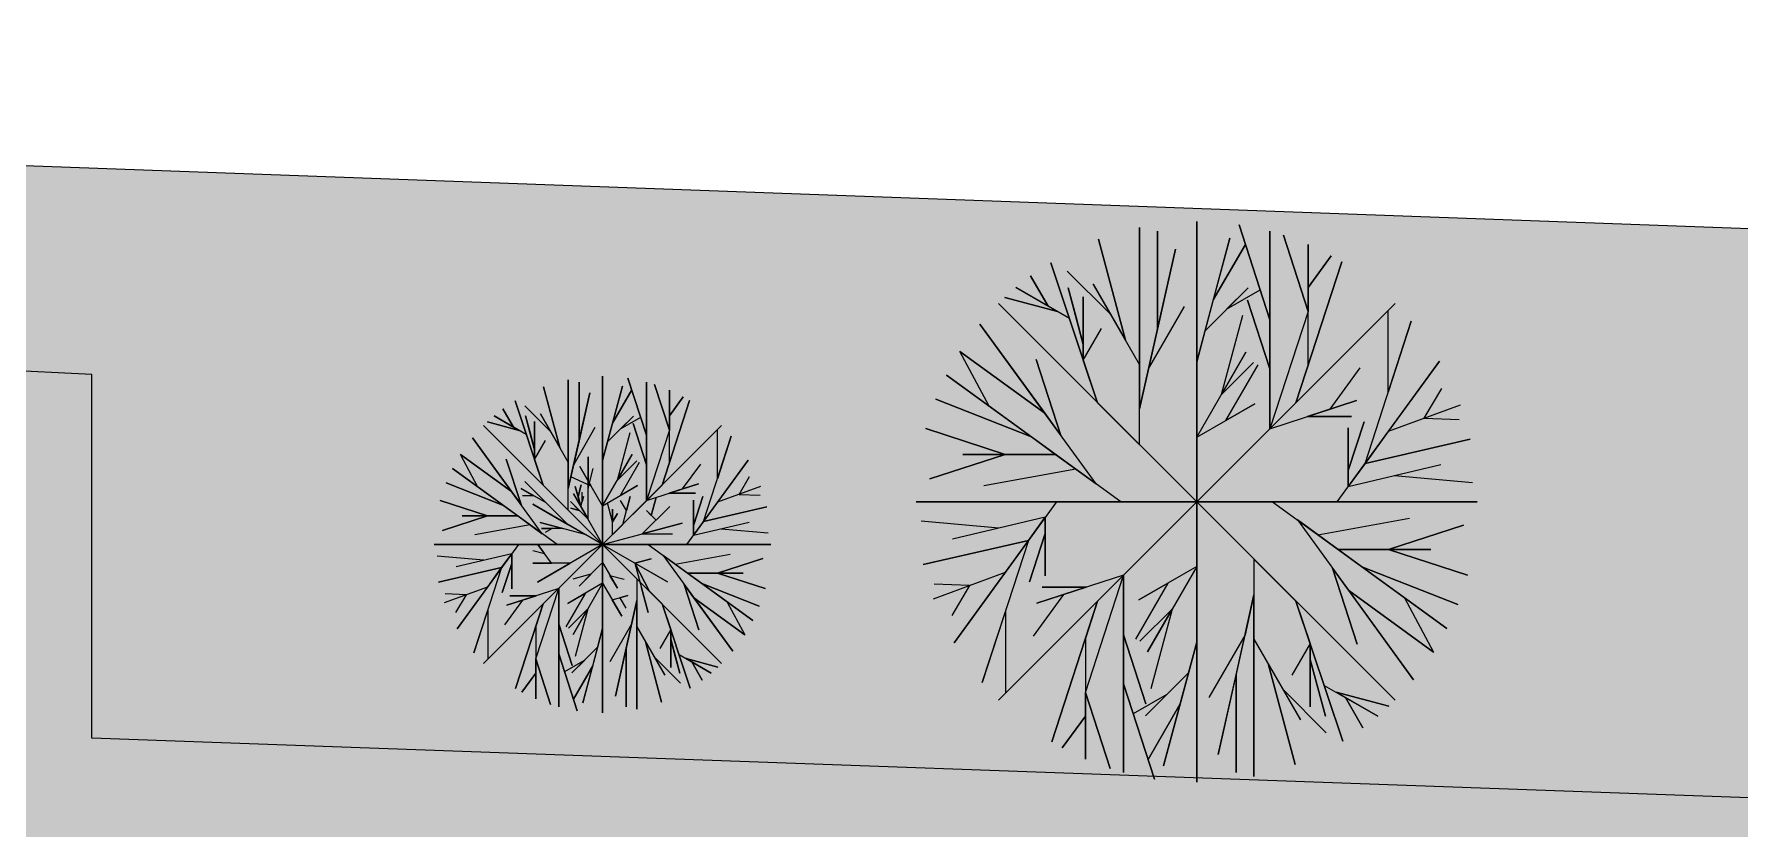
# Model space of a CAD drawing. Header units: millimetres. Extents: x 0 to 241, y -16 to 86.
# Drawn here: x 206.49 to 213.6, y 23.87 to 27.18 of the extents above; entities that cross this region are included whole.
import ezdxf

# ---------------------------------------------------------------- set-up
doc = ezdxf.new("R2010")
doc.units = ezdxf.units.MM
for name, color, linetype, lineweight in [('Warstwa1', 92, 'Continuous', 15), ('Warstwa2', 30, 'Continuous', 15), ('Warstwa3', 7, 'Continuous', 15), ('Warstwa4', 91, 'Continuous', 20)]:
    doc.layers.add(name, color=color, linetype=linetype, lineweight=lineweight)
doc.layers.add('Warstwa8', color=7, linetype='Continuous', lineweight=18, true_color=0xededed)
pattern_1 = [(135, (218.5, -14.2), (-0.00224506403, -0.00224506403), []), (225, (218.5, -14.2), (0.00224506403, -0.00224506403), [])]

msp = doc.modelspace()

# ---------------------------------------------------------------- hatches: boundary and pattern name
at = {"layer": 'Warstwa4'}
h = msp.add_hatch(color=256, dxfattribs=at)
h.set_gradient(color1=(127, 255, 127), color2=(127, 255, 127), tint=1)
h.paths.add_polyline_path([(191.5, -14.2), (218.35, -14.2), (218.35, 26.2), (199.596, 26.887), (199.596, 26.817), (199.596, 26.1232), (206.7291, 25.763), (206.7291, 24.2463), (216.65, 23.8873), (216.65, -12.4), (214.3, -12.4), (193.6, -12.4), (193.5, -12.4), (193.5, 27.1103), (191.5, 27.1835)])
at = {"layer": 'Warstwa8'}
h = msp.add_hatch(dxfattribs=at)
h.set_pattern_fill('ANSI37', color=256, scale=0.001, angle=90, style=0)
h.set_pattern_definition(pattern_1)
h.paths.add_polyline_path([(201.0413, 16.5178), (199.3264, 16.5801, -0.399874), (196.4357, 19.5396), (196.4357, 11.7, 0.414214), (197.1357, 11), (199.8, 11), (205.6797, 11, 0.414214), (206.3797, 11.7), (206.3797, 14.395, 0.403607), (204.4524, 16.3937)])
h.paths.add_polyline_path([(201.5757, 11.8102), (201.4757, 11.8102), (201.4757, 13.1102), (201.5757, 13.1102)], flags=16)
h.paths.add_polyline_path([(201.5757, 13.2902), (201.4757, 13.2902), (201.4757, 14.5902), (201.5757, 14.5902)], flags=16)
h.paths.add_polyline_path([(204.682, 13.1879), (205.282, 13.1879), (205.282, 12.4879), (204.682, 12.4879)], flags=16)
h.paths.add_polyline_path([(204.682, 13.3379), (204.682, 14.0379), (205.282, 14.0379), (205.282, 13.3379)], flags=16)
h.paths.add_polyline_path([(204.682, 12.3379), (205.282, 12.3379), (205.282, 11.6379), (204.682, 11.6379)], flags=16)
h.paths.add_polyline_path([(204.682, 14.1879), (204.682, 14.8879), (205.282, 14.8879), (205.282, 14.1879)], flags=16)
h.paths.add_polyline_path([(198.7884, 12.9219), (197.1884, 12.9219), (197.1884, 13.9219), (198.7884, 13.9219)], flags=16)
h.paths.add_polyline_path([(198.7884, 12.6219), (198.7884, 11.6219), (197.1884, 11.6219), (197.1884, 12.6219)], flags=16)
h.paths.add_polyline_path([(198.7884, 14.2219), (197.1884, 14.2219), (197.1884, 15.2219), (198.7884, 15.2219)], flags=16)
h.paths.add_polyline_path([(196.4357, 26.4096), (196.4357, 20.4096), (199.596, 20.4096), (199.596, 21.0168), (199.596, 26.1232), (199.596, 26.4096)])
h.paths.add_polyline_path([(193.5, 26.4096), (193.5, 20.4096), (196.4357, 20.4096), (196.4357, 26.4096)])
h.paths.add_polyline_path([(206.7291, 24.2463), (206.7291, 25.763), (199.596, 26.1232), (199.596, 21.0168, 0.403607), (201.0415, 19.5178), (206.4888, 19.3197, -0.403607), (209.3797, 16.3217), (209.3797, 16.0524), (209.3797, -0.3723, 0.414214), (210.8797, -1.8723), (216.65, -1.8723), (216.65, 0.1177), (216.5286, 0.345), (216.65, 0.2569), (216.65, 3.4817), (216.5549, 3.6599), (216.65, 3.5908), (216.65, 7.8411), (216.6205, 7.8626), (216.4991, 8.0898), (216.65, 7.9802), (216.65, 12.7914), (216.3609, 12.6851), (216.3609, 12.5923), (213.9609, 12.5923), (213.9609, 14.4423), (212.8109, 14.4423, -0.414214), (213.9609, 15.5923, -0.414214), (212.8109, 16.7423), (213.9609, 16.7423), (213.9609, 18.5923), (216.3609, 18.5923), (216.3609, 17.3212), (216.65, 17.3212), (216.65, 17.7834), (216.562, 17.9482), (216.65, 17.8843), (216.65, 22.4908), (216.6215, 22.5115), (216.5002, 22.7387), (216.65, 22.6299), (216.65, 23.8873)])
h.paths.add_polyline_path([(209.8433, 9.597), (209.7433, 9.597), (209.7433, 10.897), (209.8433, 10.897)], flags=16)
h.paths.add_polyline_path([(209.8433, 11.077), (209.7433, 11.077), (209.7433, 12.377), (209.8433, 12.377)], flags=16)
h.paths.add_polyline_path([(209.8433, 12.577), (209.7433, 12.577), (209.7433, 13.877), (209.8433, 13.877)], flags=16)
h.paths.add_polyline_path([(212.6933, 10.097), (212.6933, 10.797), (216.1933, 10.797), (216.1933, 9.097), (212.6933, 9.097), (212.6933, 9.797, -1)], flags=16)
h.paths.add_polyline_path([(212.6933, 8.697), (216.1933, 8.697), (216.1933, 6.997), (212.6933, 6.997), (212.6933, 7.697, -1), (212.6933, 7.997)], flags=16)
h.paths.add_polyline_path([(212.6933, 6.597), (216.1933, 6.597), (216.1933, 4.897), (212.6933, 4.897), (212.6933, 5.597, -1), (212.6933, 5.897)], flags=16)
h.paths.add_polyline_path([(212.6933, 4.497), (216.1933, 4.497), (216.1933, 2.797), (212.6933, 2.797), (212.6933, 3.497, -1), (212.6933, 3.797)], flags=16)
h.paths.add_polyline_path([(212.6933, 2.397), (216.1933, 2.397), (216.1933, 0.697), (212.6933, 0.697), (212.6933, 1.397, -1), (212.6933, 1.697)], flags=16)
h.paths.add_polyline_path([(210.6702, 20.2462), (210.7025, 21.3958), (208.8533, 21.4478), (208.9208, 23.8469), (214.9184, 23.678), (214.8509, 21.279), (213.0016, 21.331), (212.9693, 20.1815, -0.414214), (211.8521, 21.3634, -0.414214)], flags=16)
h.paths.add_polyline_path([(212.6933, 0.297), (216.1933, 0.297), (216.1933, -1.403), (212.6933, -1.403), (212.6933, -0.703, -1), (212.6933, -0.403)], flags=16)
h.paths.add_polyline_path([(206.192, 22.9626), (202.1982, 23.186, -0.414214), (200.9858, 22.102), (201.05, 23.2502), (200.2014, 23.2977), (200.3354, 25.6939), (206.326, 25.3588)], flags=16)
h.paths.add_polyline_path([(198.7464, 21.6634), (198.7464, 25.4801), (197.0978, 25.4801), (197.0978, 21.6634)], flags=24)
h.paths.add_polyline_path([(196.0109, 21.7285), (196.0109, 25.5451), (194.3623, 25.5451), (194.3623, 21.7285)], flags=24)
h = msp.add_hatch(dxfattribs=at)
h.set_pattern_fill('ANSI37', color=256, scale=0.001, angle=90, style=0)
h.set_pattern_definition(pattern_1)
h.paths.add_polyline_path([(193.5, 20.4096), (193.5, 11.7), (196.4357, 11.7, 0.414214), (197.1357, 11), (199.8, 11), (205.6797, 11), (205.3357, 10.5548, -0.414214), (205.6357, 10.2548), (209.3797, 10.2548), (209.3797, -0.3723, 0.414214), (210.8797, -1.8723), (216.65, -1.8723), (216.65, 0.1317), (216.6378, 0.1406), (216.5286, 0.345), (216.65, 0.2569), (216.65, 3.4817), (216.5549, 3.6599), (216.65, 3.5908), (216.65, 7.8411), (216.6205, 7.8626), (216.4991, 8.0898), (216.65, 7.9802), (216.65, 12.7914), (216.3609, 12.6851), (216.3609, 12.5923), (213.9609, 12.5923), (213.9609, 14.4423), (212.8109, 14.4423, -0.414214), (213.9609, 15.5923, -0.414214), (212.8109, 16.7423), (213.9609, 16.7423), (213.9609, 18.5923), (216.3609, 18.5923), (216.3609, 17.3212), (216.65, 17.3212), (216.65, 17.7834), (216.562, 17.9482), (216.65, 17.8843), (216.65, 22.4908), (216.6215, 22.5115), (216.5002, 22.7387), (216.65, 22.6299), (216.65, 23.8873), (206.7291, 24.2463), (206.7291, 25.763), (199.596, 26.1232), (199.596, 26.4096), (196.4357, 26.4096), (196.4357, 20.4096)])
h.paths.add_polyline_path([(197.1884, 15.2219), (198.7884, 15.2219), (198.7884, 14.2219), (197.1884, 14.2219)], flags=16)
h.paths.add_polyline_path([(197.1884, 13.9219), (198.7884, 13.9219), (198.7884, 12.9219), (197.1884, 12.9219)], flags=16)
h.paths.add_polyline_path([(197.1884, 12.6219), (198.7884, 12.6219), (198.7884, 11.6219), (197.1884, 11.6219)], flags=16)
h.paths.add_polyline_path([(201.4757, 14.5902), (201.5757, 14.5902), (201.5757, 13.2902), (201.4757, 13.2902)], flags=16)
h.paths.add_polyline_path([(201.4757, 13.1102), (201.5757, 13.1102), (201.5757, 11.8102), (201.4757, 11.8102)], flags=16)
h.paths.add_polyline_path([(201.9252, 18.0691), (202.2125, 18.1556), (202.2009, 17.9507)], flags=16)
h.paths.add_polyline_path([(200.9858, 22.102), (201.05, 23.2502), (200.2014, 23.2977), (200.3354, 25.6939), (206.326, 25.3588), (206.192, 22.9626), (202.1982, 23.186, -0.414214)], flags=16)
h.paths.add_polyline_path([(204.682, 14.8879), (205.282, 14.8879), (205.282, 14.1879), (204.682, 14.1879)], flags=16)
h.paths.add_polyline_path([(204.682, 14.0379), (205.282, 14.0379), (205.282, 13.3379), (204.682, 13.3379)], flags=16)
h.paths.add_polyline_path([(204.682, 13.1879), (205.282, 13.1879), (205.282, 12.4879), (204.682, 12.4879)], flags=16)
h.paths.add_polyline_path([(204.682, 12.3379), (205.282, 12.3379), (205.282, 11.6379), (204.682, 11.6379)], flags=16)
h.paths.add_polyline_path([(209.7433, 13.877), (209.8433, 13.877), (209.8433, 12.577), (209.7433, 12.577)], flags=16)
h.paths.add_polyline_path([(209.7433, 12.377), (209.8433, 12.377), (209.8433, 11.077), (209.7433, 11.077)], flags=16)
h.paths.add_polyline_path([(209.7433, 10.897), (209.8433, 10.897), (209.8433, 9.597), (209.7433, 9.597)], flags=16)
h.paths.add_polyline_path([(208.8533, 21.4478), (208.9208, 23.8469), (214.9184, 23.678), (214.8509, 21.279), (213.0016, 21.331), (212.9693, 20.1815, -0.414214), (211.8521, 21.3634, -0.414214), (210.6702, 20.2462), (210.7025, 21.3958)], flags=16)
h.paths.add_polyline_path([(212.6933, 10.797), (216.1933, 10.797), (216.1933, 9.097), (212.6933, 9.097), (212.6933, 9.797, -1), (212.6933, 10.097)], flags=16)
h.paths.add_polyline_path([(212.6933, 8.697), (216.1933, 8.697), (216.1933, 6.997), (212.6933, 6.997), (212.6933, 7.697, -1), (212.6933, 7.997)], flags=16)
h.paths.add_polyline_path([(212.6933, 6.597), (216.1933, 6.597), (216.1933, 4.897), (212.6933, 4.897), (212.6933, 5.597, -1), (212.6933, 5.897)], flags=16)
h.paths.add_polyline_path([(212.6933, 4.497), (216.1933, 4.497), (216.1933, 2.797), (212.6933, 2.797), (212.6933, 3.497, -1), (212.6933, 3.797)], flags=16)
h.paths.add_polyline_path([(212.6933, 2.397), (216.1933, 2.397), (216.1933, 0.697), (212.6933, 0.697), (212.6933, 1.397, -1), (212.6933, 1.697)], flags=16)
h.paths.add_polyline_path([(212.6933, 0.297), (216.1933, 0.297), (216.1933, -1.403), (212.6933, -1.403), (212.6933, -0.703, -1), (212.6933, -0.403)], flags=16)
h.paths.add_polyline_path([(205.6357, 10.2548), (205.6357, -0.3723), (209.3797, -0.3723), (209.3797, 10.2548)], flags=17)
h.paths.add_polyline_path([(207.8744, 8.2469), (207.977, 8.5289), (208.0796, 8.2469)], flags=16)
h.paths.add_polyline_path([(193.5, 11.7), (193.5, -3.6059), (197.375, -3.6059, -0.198912), (196.9357, -2.5452), (196.9357, 10.2548, -0.414214), (197.2357, 10.5548), (205.3357, 10.5548), (205.6797, 11), (199.8, 11), (197.1357, 11, -0.414214), (196.4357, 11.7)])
h.paths.add_polyline_path([(194.9983, 7.3509), (194.8957, 7.6329), (195.1009, 7.6329)], flags=16)
h.paths.add_polyline_path([(213.7649, -1.8723), (211.65, -7.4), (211.65, -12.4), (216.6347, -12.4), (216.65, -12.3529), (216.65, -11.4025), (216.5388, -11.1942), (216.65, -11.275), (216.65, -6.6888), (216.6342, -6.6592), (216.65, -6.6707), (216.65, -2.6839), (216.594, -2.5789), (216.65, -2.6196), (216.65, -1.8723)])
h.paths.add_polyline_path([(209.3797, -0.3723), (205.6357, -0.3723), (205.6357, -2.5452), (208.65, -7.4), (208.65, -12.4), (209.0855, -12.4), (209.1236, -12.334), (209.145, -12.4), (211.65, -12.4), (211.65, -7.4), (213.7649, -1.8723), (210.8797, -1.8723, -0.414214)])
h.paths.add_polyline_path([(211.8946, -5.7811), (212.1765, -5.8837), (211.8946, -5.9863)], flags=16)
h.paths.add_polyline_path([(208.476, -1.991), (208.4137, -1.6975), (208.6501, -1.8822)], flags=16)
h.paths.add_polyline_path([(205.6357, -2.5452, -0.414214), (204.1357, -4.0452), (203.15, -4.0452), (203.15, -7.4), (203.15, -12.4), (208.65, -12.4), (208.65, -7.4)])
h.paths.add_polyline_path([(198.4357, -4.0452, -0.198912), (197.375, -3.6059), (193.5, -3.6059), (193.5, -12.3979), (193.5229, -12.4), (197.19, -12.4), (197.19, -12.2864), (197.2, -7.4), (197.2, -12.4), (197.3566, -12.4), (197.3726, -12.3722), (197.3816, -12.4), (203.15, -12.4), (203.15, -7.4), (203.15, -4.0452)])
h.paths.add_polyline_path([(201.7499, -5.7811), (202.0318, -5.8837), (201.7499, -5.9863)], flags=16)
h.paths.add_polyline_path([(195.8415, -10.0982), (195.8415, -10.0329, 1.765487), (194.6697, -9.1767), (194.6182, -9.1032, -1.717481)], flags=16)
h.paths.add_polyline_path([(195.7903, -9.718), (195.7903, -10.6895, -0.955498), (195.7603, -11.3478, -0.955498), (195.7303, -10.6895), (195.7303, -10.1026), (195.1703, -10.1026), (195.1703, -10.0426), (195.7303, -10.0426), (195.7303, -9.778), (194.9303, -9.778), (194.2707, -8.836), (193.9173, -8.8695), (193.9122, -8.8108), (194.3107, -8.776), (194.9703, -9.718)], flags=16)
h.paths.add_polyline_path([(197.1357, 10.2548), (197.1357, 1.9548), (205.4357, 1.9548), (205.4357, 10.2548)], flags=17)
h.paths.add_polyline_path([(199.7357, 3.3548), (199.7357, 2.2048, -0.414214), (198.5857, 3.3548, -0.414214), (197.4357, 2.2048), (197.4357, 3.3548), (197.4357, 10.0548), (198.4357, 10.0548, -1), (198.7357, 10.0548), (199.7357, 10.0548)], flags=16)
h.paths.add_polyline_path([(200.1357, 10.0548), (201.1357, 10.0548, -1), (201.4357, 10.0548), (202.4357, 10.0548), (202.4357, 3.3548), (202.4357, 2.2048, -0.414214), (201.2857, 3.3548, -0.414214), (200.1357, 2.2048), (200.1357, 3.3548)], flags=16)
h.paths.add_polyline_path([(199.8357, 9.2048), (199.8357, 9.4048), (200.0357, 9.4048), (200.0357, 9.2048)], flags=16)
h.paths.add_polyline_path([(200.0357, 4.1048), (200.0357, 3.9048), (199.8357, 3.9048), (199.8357, 4.1048)], flags=16)
h.paths.add_polyline_path([(202.8357, 10.0548), (203.8357, 10.0548, -1), (204.1357, 10.0548), (205.1357, 10.0548), (205.1357, 3.3548), (205.1357, 2.2048, -0.414214), (203.9857, 3.3548, -0.414214), (202.8357, 2.2048), (202.8357, 3.3548)], flags=16)
h.paths.add_polyline_path([(197.3857, 9.2048), (197.1857, 9.2048), (197.1857, 9.4048), (197.3857, 9.4048)], flags=16)
h.paths.add_polyline_path([(202.5357, 9.2048), (202.5357, 9.4048), (202.7357, 9.4048), (202.7357, 9.2048)], flags=16)
h.paths.add_polyline_path([(197.3857, 4.1048), (197.3857, 3.9048), (197.1857, 3.9048), (197.1857, 4.1048)], flags=16)
h.paths.add_polyline_path([(202.5357, 4.1048), (202.7357, 4.1048), (202.7357, 3.9048), (202.5357, 3.9048)], flags=16)
h.paths.add_polyline_path([(205.1854, 9.2575), (205.1854, 9.4575), (205.3854, 9.4575), (205.3854, 9.2575)], flags=16)
h.paths.add_polyline_path([(205.1854, 4.1575), (205.3854, 4.1575), (205.3854, 3.9575), (205.1854, 3.9575)], flags=16)
h.paths.add_polyline_path([(198.7464, 21.6634), (198.7464, 25.4801), (197.0978, 25.4801), (197.0978, 21.6634)], flags=24)
h = msp.add_hatch(dxfattribs=at)
h.set_pattern_fill('ANSI37', color=256, scale=0.001, angle=90, style=0)
h.set_pattern_definition(pattern_1)
h.paths.add_polyline_path([(197.1884, 15.2219), (197.1884, 14.2219), (198.7884, 14.2219), (198.7884, 15.2219)])
h.paths.add_polyline_path([(197.1884, 13.9219), (197.1884, 12.9219), (198.7884, 12.9219), (198.7884, 13.9219)])
h.paths.add_polyline_path([(197.1884, 12.6219), (197.1884, 11.6219), (198.7884, 11.6219), (198.7884, 12.6219)])
h.paths.add_polyline_path([(197.4357, 10.0548), (197.4357, 3.3548), (199.7357, 3.3548), (199.7357, 10.0548)], flags=0)
h.paths.add_polyline_path([(200.1357, 10.0548), (200.1357, 3.3548), (202.4357, 3.3548), (202.4357, 10.0548)], flags=0)
h.paths.add_polyline_path([(202.8357, 10.0548), (202.8357, 3.3548), (205.1357, 3.3548), (205.1357, 10.0548)], flags=0)
h.paths.add_polyline_path([(197.1357, 10.2548), (197.1357, 1.9548), (205.4357, 1.9548), (205.4357, 10.2548)], flags=0)
h.paths.add_polyline_path([(202.8357, 2.2048), (202.8357, 3.3548), (202.8357, 10.0548), (203.8357, 10.0548, -1), (204.1357, 10.0548), (205.1357, 10.0548), (205.1357, 3.3548), (205.1357, 2.2048, -0.414214), (203.9857, 3.3548, -0.414214)], flags=0)
h.paths.add_polyline_path([(202.4357, 2.2048, -0.414214), (201.2857, 3.3548, -0.414214), (200.1357, 2.2048), (200.1357, 3.3548), (200.1357, 10.0548), (201.1357, 10.0548, -1), (201.4357, 10.0548), (202.4357, 10.0548), (202.4357, 3.3548)], flags=0)
h.paths.add_polyline_path([(202.5357, 3.9048), (202.5357, 4.1048), (202.7357, 4.1048), (202.7357, 3.9048)], flags=0)
h.paths.add_polyline_path([(199.7357, 2.2048, -0.414214), (198.5857, 3.3548, -0.414214), (197.4357, 2.2048), (197.4357, 3.3548), (197.4357, 10.0548), (198.4357, 10.0548, -1), (198.7357, 10.0548), (199.7357, 10.0548), (199.7357, 3.3548)], flags=0)
h.paths.add_polyline_path([(205.1854, 3.9575), (205.1854, 4.1575), (205.3854, 4.1575), (205.3854, 3.9575)], flags=0)
h.paths.add_polyline_path([(200.0357, 3.9048), (199.8357, 3.9048), (199.8357, 4.1048), (200.0357, 4.1048)], flags=0)
h.paths.add_polyline_path([(197.3857, 3.9048), (197.1857, 3.9048), (197.1857, 4.1048), (197.3857, 4.1048)], flags=0)
h.paths.add_polyline_path([(202.5357, 9.2048), (202.5357, 9.4048), (202.7357, 9.4048), (202.7357, 9.2048)], flags=0)
h.paths.add_polyline_path([(200.0357, 9.2048), (199.8357, 9.2048), (199.8357, 9.4048), (200.0357, 9.4048)], flags=0)
h.paths.add_polyline_path([(205.1854, 9.2575), (205.1854, 9.4575), (205.3854, 9.4575), (205.3854, 9.2575)], flags=0)
h.paths.add_polyline_path([(197.3857, 9.2048), (197.1857, 9.2048), (197.1857, 9.4048), (197.3857, 9.4048)], flags=0)
h.paths.add_polyline_path([(201.2857, 3.3548, 0.414214), (202.4357, 2.2048), (202.4357, 3.3548)], flags=0)
h.paths.add_polyline_path([(200.1357, 3.3548), (200.1357, 2.2048, 0.414214), (201.2857, 3.3548)], flags=0)
h.paths.add_polyline_path([(203.9857, 3.3548, 0.414214), (205.1357, 2.2048), (205.1357, 3.3548)], flags=0)
h.paths.add_polyline_path([(202.8357, 3.3548), (202.8357, 2.2048, 0.414214), (203.9857, 3.3548)], flags=0)
h.paths.add_polyline_path([(198.5857, 3.3548, 0.414214), (199.7357, 2.2048), (199.7357, 3.3548)], flags=0)
h.paths.add_polyline_path([(197.4357, 3.3548), (197.4357, 2.2048, 0.414214), (198.5857, 3.3548)], flags=0)
h.paths.add_polyline_path([(203.8357, 10.0548), (204.1357, 10.0548, 1)], flags=0)
h.paths.add_polyline_path([(201.1357, 10.0548), (201.4357, 10.0548, 1)], flags=0)
h.paths.add_polyline_path([(198.4357, 10.0548), (198.7357, 10.0548, 1)], flags=0)
h.paths.add_polyline_path([(204.682, 12.3379), (204.682, 11.6379), (205.282, 11.6379), (205.282, 12.3379)])
h.paths.add_polyline_path([(204.682, 13.1879), (204.682, 12.4879), (205.282, 12.4879), (205.282, 13.1879)])
h.paths.add_polyline_path([(204.682, 14.0379), (204.682, 13.3379), (205.282, 13.3379), (205.282, 14.0379)])
h.paths.add_polyline_path([(204.682, 14.8879), (204.682, 14.1879), (205.282, 14.1879), (205.282, 14.8879)])
h.paths.add_polyline_path([(212.6933, 10.797), (212.6933, 9.097), (216.1933, 9.097), (216.1933, 10.797)])
h.paths.add_polyline_path([(212.6933, 8.697), (212.6933, 6.997), (216.1933, 6.997), (216.1933, 8.697)])
h.paths.add_polyline_path([(212.6933, 6.597), (212.6933, 4.897), (216.1933, 4.897), (216.1933, 6.597)])
h.paths.add_polyline_path([(212.6933, 4.497), (212.6933, 2.797), (216.1933, 2.797), (216.1933, 4.497)])
h.paths.add_polyline_path([(212.6933, 2.397), (212.6933, 0.697), (216.1933, 0.697), (216.1933, 2.397)])
h.paths.add_polyline_path([(212.6933, 0.297), (212.6933, -1.403), (216.1933, -1.403), (216.1933, 0.297)])
h.paths.add_polyline_path([(212.6933, -0.703), (212.6933, -0.403, 1)])
h.paths.add_polyline_path([(212.6933, 1.397), (212.6933, 1.697, 1)])
h.paths.add_polyline_path([(212.6933, 3.497), (212.6933, 3.797, 1)])
h.paths.add_polyline_path([(212.6933, 5.597), (212.6933, 5.897, 1)])
h.paths.add_polyline_path([(212.6933, 7.697), (212.6933, 7.997, 1)])
h.paths.add_polyline_path([(212.6933, 9.797), (212.6933, 10.097, 1)])
h.paths.add_polyline_path([(208.9208, 23.8469), (208.8533, 21.4478), (214.8509, 21.279), (214.9184, 23.678)])
h.paths.add_polyline_path([(210.7025, 21.3958), (210.6702, 20.2462, 0.414214), (211.8521, 21.3634)])
h.paths.add_polyline_path([(211.8521, 21.3634, 0.414214), (212.9693, 20.1815), (213.0016, 21.331)])
h.paths.add_polyline_path([(200.3354, 25.6939), (200.2014, 23.2977), (206.192, 22.9626), (206.326, 25.3588)])
h.paths.add_polyline_path([(201.05, 23.2502), (200.9858, 22.102, 0.414214), (202.1982, 23.186)])
h.paths.add_polyline_path([(212.8109, 16.7423, 0.414214), (213.9609, 15.5923), (213.9609, 16.7423)])
h.paths.add_polyline_path([(213.9609, 18.5923), (213.9609, 12.5923), (216.3609, 12.5923), (216.3609, 18.5923)])
h.paths.add_polyline_path([(212.8109, 14.4423), (213.9609, 14.4423), (213.9609, 15.5923, 0.414214)])
h.paths.add_polyline_path([(197.2357, 10.5548, 0.414214), (196.9357, 10.2548), (196.9357, -2.5452, 0.414214), (198.4357, -4.0452), (204.1357, -4.0452, 0.414214), (205.6357, -2.5452), (205.6357, 10.2548, 0.414214), (205.3357, 10.5548)])
h.paths.add_polyline_path([(197.1357, 1.9548), (197.1357, 10.2548), (205.4357, 10.2548), (205.4357, 1.9548)], flags=0)
h.paths.add_polyline_path([(197.1357, 1.9548), (197.1357, 10.2548), (205.1357, 10.2548), (205.4357, 10.2548), (205.4357, 1.9548)], flags=16)
h.paths.add_polyline_path([(203.8357, 10.0548), (202.8357, 10.0548), (202.8357, 3.3548), (203.9857, 3.3548), (205.1357, 3.3548), (205.1357, 10.0548), (204.1357, 10.0548)], flags=0)
h.paths.add_polyline_path([(201.4357, 10.0548), (200.1357, 10.0548), (200.1357, 3.3548), (201.2857, 3.3548), (202.4357, 3.3548), (202.4357, 10.0548)], flags=0)
h.paths.add_polyline_path([(197.4357, 10.0548), (197.4357, 3.3548), (198.5857, 3.3548), (199.7357, 3.3548), (199.7357, 10.0548), (198.7357, 10.0548)], flags=0)

# ---------------------------------------------------------------- linework, layer by layer
at = {"layer": 'Warstwa1'}
for p, q in [((211.338, 24.0616), (211.338, 26.4016)), ((211.338, 26.4016), (211.338, 25.2316)), ((211.338, 25.2316), (211.338, 26.4016)), ((211.338, 26.4016), (211.338, 24.0616)), ((211.0407, 25.9059), (210.9278, 26.3273)), ((210.9278, 26.3273), (211.0407, 25.9059)), ((211.0993, 25.4702), (211.0993, 26.377)), ((211.0993, 26.377), (211.0993, 25.8044)), ((211.174, 25.9529), (211.174, 26.361)), ((211.174, 26.361), (211.174, 25.9529)), ((211.338, 25.8166), (211.4761, 26.3322)), ((211.4761, 26.3322), (211.4071, 26.0744)), ((211.6433, 25.9909), (211.5143, 26.3882)), ((211.5143, 26.3882), (211.6433, 25.9909)), ((211.6433, 25.9909), (211.6433, 26.361)), ((211.6433, 26.361), (211.6433, 25.7865)), ((211.8025, 26.0267), (211.6992, 26.3444)), ((211.6992, 26.3444), (211.8025, 26.0267)), ((211.0993, 25.6201), (211.2488, 26.2858)), ((211.2488, 26.2858), (211.174, 25.9529)), ((211.4071, 26.0744), (211.5409, 26.3062)), ((211.5409, 26.3062), (211.4071, 26.0744)), ((211.8025, 26.1257), (211.8025, 26.3054)), ((211.8025, 26.3054), (211.8025, 26.0267)), ((211.8025, 26.1257), (211.8988, 26.2584)), ((211.8988, 26.2584), (211.8025, 26.1257)), ((210.9243, 25.6452), (210.7288, 26.2297)), ((210.7288, 26.2297), (210.9243, 25.6452)), ((210.978, 26.0146), (210.7975, 26.195)), ((211.7516, 25.6452), (211.9427, 26.2332)), ((211.9427, 26.2332), (211.7516, 25.6452)), ((210.8066, 25.9971), (210.5833, 26.1257)), ((210.5833, 26.1257), (210.7179, 26.048)), ((210.7179, 26.048), (210.645, 26.1743)), ((210.645, 26.1743), (210.7179, 26.048)), ((210.8649, 25.8889), (210.8016, 26.1253)), ((210.8016, 26.1253), (210.8333, 26.0071)), ((211.0993, 25.8044), (210.9053, 26.1404)), ((210.9053, 26.1404), (211.0407, 25.9059)), ((211.3725, 25.9455), (211.5519, 26.1249)), ((211.5519, 26.1249), (211.4622, 26.0352)), ((211.4622, 26.0352), (211.6026, 26.1162)), ((211.8025, 25.8017), (211.8025, 26.1257)), ((211.338, 25.2316), (210.5107, 26.0589)), ((210.5107, 26.0589), (212.1653, 24.4042)), ((210.5107, 24.4042), (212.1653, 26.0589)), ((210.757, 26.0254), (210.537, 26.0844)), ((210.537, 26.0844), (210.757, 26.0254)), ((210.7179, 26.048), (210.757, 26.0254)), ((210.8649, 25.8228), (210.8649, 26.0873)), ((210.8649, 26.0873), (210.8649, 25.8228)), ((211.1367, 25.7865), (211.2872, 26.0472)), ((211.4071, 26.0744), (211.338, 25.8166)), ((211.338, 25.2316), (212.1653, 26.0589)), ((211.6433, 25.7865), (211.5501, 26.0735)), ((211.5501, 26.0735), (211.6433, 25.7865)), ((210.9182, 25.3069), (210.4336, 25.9738)), ((210.4336, 25.9738), (210.7042, 25.6014)), ((210.8333, 26.0071), (210.8649, 25.8889)), ((211.0407, 25.9059), (210.978, 26.0146)), ((211.4406, 25.679), (211.5297, 26.0113)), ((211.8025, 26.0267), (211.6433, 25.5369)), ((211.6433, 25.5369), (211.6433, 25.9909)), ((212.0398, 25.3924), (212.2326, 25.9856)), ((212.1362, 25.689), (212.1362, 26.0298)), ((212.2326, 25.9856), (212.1362, 25.689)), ((210.8649, 25.8228), (210.8649, 25.955)), ((210.8649, 25.955), (210.8649, 25.8889)), ((210.8649, 25.8228), (210.9409, 25.9544)), ((211.174, 25.9529), (211.0993, 25.6201)), ((211.338, 25.8166), (211.3725, 25.9455)), ((210.7042, 25.6014), (210.3502, 25.8586)), ((210.3502, 25.8586), (210.7042, 25.6014)), ((210.4715, 25.6314), (210.3502, 25.8586)), ((210.8649, 25.8889), (210.8649, 25.8228)), ((211.338, 25.5012), (211.5433, 25.8569)), ((211.5433, 25.8569), (211.4406, 25.679)), ((208.86, 24.3517), (208.86, 25.7557)), ((208.86, 25.7557), (208.86, 25.0537)), ((208.86, 25.0537), (208.86, 25.7557)), ((208.86, 25.7557), (208.86, 24.3517)), ((211.0218, 25.2316), (210.2942, 25.7602)), ((210.2942, 25.7602), (210.6488, 25.5026)), ((210.7715, 25.5087), (210.6686, 25.8256)), ((210.6686, 25.8256), (210.7715, 25.5087)), ((210.9243, 25.6452), (210.8649, 25.8228)), ((211.0993, 25.8044), (211.0993, 25.6201)), ((211.0993, 25.6201), (211.1367, 25.7865)), ((211.338, 25.8166), (211.338, 25.5012)), ((211.4406, 25.679), (211.5748, 25.8131)), ((211.5748, 25.8131), (211.4406, 25.679)), ((211.459, 25.571), (211.5935, 25.8041)), ((211.6433, 25.7865), (211.6433, 25.5369)), ((211.7516, 25.6452), (211.8025, 25.8017)), ((211.894, 25.6184), (212.0197, 25.7913)), ((211.923, 25.2316), (212.3498, 25.819)), ((212.3498, 25.819), (212.1364, 25.5253)), ((208.6816, 25.4583), (208.6138, 25.7112)), ((208.6138, 25.7112), (208.6816, 25.4583)), ((208.7168, 25.1969), (208.7168, 25.741)), ((208.7168, 25.741), (208.7168, 25.3974)), ((208.7168, 25.2868), (208.8064, 25.6863)), ((208.7616, 25.4866), (208.7616, 25.7314)), ((208.7616, 25.7314), (208.7616, 25.4866)), ((208.8064, 25.6863), (208.7616, 25.4866)), ((208.86, 25.4047), (208.9429, 25.7141)), ((208.9429, 25.7141), (208.9014, 25.5594)), ((208.9014, 25.5594), (208.9817, 25.6985)), ((208.9817, 25.6985), (208.9014, 25.5594)), ((209.0432, 25.5094), (208.9657, 25.7477)), ((208.9657, 25.7477), (209.0432, 25.5094)), ((209.0432, 25.5094), (209.0432, 25.7314)), ((209.0432, 25.7314), (209.0432, 25.3867)), ((209.1387, 25.5308), (209.0767, 25.7214)), ((209.0767, 25.7214), (209.1387, 25.5308)), ((209.1387, 25.5902), (209.1387, 25.698)), ((209.1387, 25.698), (209.1387, 25.5308)), ((212.2862, 25.5804), (212.36, 25.7051)), ((208.4879, 25.5436), (208.4442, 25.6194)), ((208.4442, 25.6194), (208.4879, 25.5436)), ((208.6118, 25.3019), (208.4945, 25.6526)), ((208.4945, 25.6526), (208.6118, 25.3019)), ((208.6439, 25.5235), (208.5357, 25.6318)), ((209.1082, 25.3019), (209.2228, 25.6547)), ((209.2228, 25.6547), (209.1082, 25.3019)), ((209.1387, 25.5902), (209.1965, 25.6698)), ((209.1965, 25.6698), (209.1387, 25.5902)), ((210.6488, 25.5026), (210.2491, 25.6597)), ((210.2491, 25.6597), (210.6488, 25.5026)), ((210.9243, 25.6452), (210.9243, 25.6452)), ((210.9243, 25.6452), (211.0993, 25.4702)), ((211.7516, 25.6452), (211.338, 25.2316)), ((211.338, 25.5012), (211.58, 25.6409)), ((211.58, 25.6409), (211.459, 25.571)), ((211.6433, 25.5369), (212.0046, 25.6543)), ((212.0046, 25.6543), (211.7993, 25.5876)), ((211.7993, 25.5876), (211.894, 25.6184)), ((212.436, 25.6355), (212.1364, 25.5253)), ((212.436, 25.6355), (212.1364, 25.5253)), ((212.436, 25.6355), (212.436, 25.6355)), ((212.436, 25.6355), (212.436, 25.6355)), ((212.436, 25.6355), (212.436, 25.6355)), ((212.436, 25.6355), (212.436, 25.6355)), ((212.436, 25.6355), (212.436, 25.6355)), ((212.436, 25.6355), (212.436, 25.6355)), ((208.86, 25.0537), (208.3636, 25.5501)), ((208.3636, 25.5501), (209.3563, 24.5573)), ((208.3636, 24.5573), (209.3563, 25.5501)), ((208.5113, 25.5301), (208.3794, 25.5654)), ((208.3794, 25.5654), (208.5113, 25.5301)), ((208.5412, 25.5131), (208.4072, 25.5902)), ((208.4072, 25.5902), (208.4879, 25.5436)), ((208.4879, 25.5436), (208.5113, 25.5301)), ((208.5761, 25.4482), (208.5381, 25.59)), ((208.5381, 25.59), (208.5571, 25.5191)), ((208.5761, 25.4085), (208.5761, 25.5672)), ((208.5761, 25.5672), (208.5761, 25.4085)), ((208.7168, 25.3974), (208.6004, 25.5991)), ((208.6004, 25.5991), (208.6816, 25.4583)), ((208.7392, 25.3867), (208.8295, 25.5431)), ((208.9014, 25.5594), (208.86, 25.4047)), ((208.86, 25.0537), (209.3563, 25.5501)), ((208.8807, 25.4821), (208.9883, 25.5897)), ((208.9883, 25.5897), (208.9345, 25.5359)), ((208.9345, 25.5359), (209.0187, 25.5845)), ((209.0432, 25.3867), (208.9872, 25.5589)), ((208.9872, 25.5589), (209.0432, 25.3867)), ((209.1387, 25.3958), (209.1387, 25.5902)), ((210.7042, 25.6014), (210.7715, 25.5087)), ((211.7993, 25.5876), (211.9829, 25.5876)), ((211.9829, 25.5876), (211.7993, 25.5876)), ((211.9697, 25.3628), (212.0356, 25.5657)), ((212.0356, 25.5657), (211.9697, 25.3628)), ((212.2862, 25.5804), (212.2862, 25.5804)), ((212.2862, 25.5804), (212.433, 25.5752)), ((208.6081, 25.0989), (208.3173, 25.4991)), ((208.3173, 25.4991), (208.4797, 25.2756)), ((208.5571, 25.5191), (208.5761, 25.4482)), ((208.5761, 25.4085), (208.5761, 25.4878)), ((208.5761, 25.4878), (208.5761, 25.4482)), ((208.5761, 25.4085), (208.6217, 25.4875)), ((208.6816, 25.4583), (208.6439, 25.5235)), ((208.7616, 25.4866), (208.7168, 25.2868)), ((208.86, 25.4047), (208.8807, 25.4821)), ((208.9216, 25.3222), (208.975, 25.5216)), ((209.1387, 25.5308), (209.0432, 25.2369)), ((209.0432, 25.2369), (209.0432, 25.5094)), ((209.2811, 25.1502), (209.3967, 25.5062)), ((209.3389, 25.3282), (209.3389, 25.5327)), ((209.3967, 25.5062), (209.3389, 25.3282)), ((210.5386, 25.43), (210.2086, 25.5373)), ((210.2086, 25.5373), (210.5386, 25.43)), ((210.6488, 25.5026), (210.7486, 25.43)), ((211.9697, 25.2958), (211.9697, 25.5399)), ((211.9697, 25.5399), (211.9697, 25.3628)), ((212.1364, 25.5253), (212.0398, 25.3924)), ((212.0398, 25.3924), (212.4784, 25.4929)), ((212.4784, 25.4929), (212.0398, 25.3924)), ((212.1364, 25.5253), (212.1364, 25.5253)), ((212.1364, 25.5253), (212.1364, 25.5253)), ((212.1364, 25.5253), (212.1364, 25.5253)), ((208.4797, 25.2756), (208.2673, 25.43)), ((208.2673, 25.43), (208.4797, 25.2756)), ((208.3401, 25.2936), (208.2673, 25.43)), ((208.5201, 25.22), (208.4583, 25.4102)), ((208.4583, 25.4102), (208.5201, 25.22)), ((208.5761, 25.4482), (208.5761, 25.4085)), ((208.6118, 25.3019), (208.5761, 25.4085)), ((208.799, 25.1593), (208.799, 25.4189)), ((208.799, 25.4189), (208.799, 25.2891)), ((208.86, 25.2155), (208.9832, 25.4289)), ((208.86, 25.4047), (208.86, 25.2155)), ((208.9832, 25.4289), (208.9216, 25.3222)), ((208.9216, 25.3222), (209.002, 25.4027)), ((209.002, 25.4027), (208.9216, 25.3222)), ((209.211, 25.0537), (209.467, 25.4062)), ((209.467, 25.4062), (209.339, 25.23)), ((210.5386, 25.43), (210.2249, 25.3281)), ((210.2249, 25.3281), (210.5386, 25.43)), ((210.7486, 25.43), (210.3619, 25.43)), ((210.3619, 25.43), (210.5386, 25.43)), ((210.5386, 25.43), (210.7486, 25.43)), ((210.7486, 25.43), (210.9182, 25.3069)), ((208.6703, 25.0537), (208.2337, 25.3709)), ((208.2337, 25.3709), (208.4464, 25.2163)), ((208.7168, 25.3974), (208.7168, 25.2868)), ((208.7168, 25.2868), (208.7392, 25.3867)), ((208.8126, 25.2976), (208.728, 25.3368)), ((208.86, 25.2155), (208.7652, 25.3796)), ((208.7652, 25.3796), (208.8126, 25.2976)), ((208.799, 25.2891), (208.8209, 25.3708)), ((208.9326, 25.2574), (209.0133, 25.3973)), ((209.0432, 25.3867), (209.0432, 25.2369)), ((209.1082, 25.3019), (209.1387, 25.3958)), ((209.1936, 25.2858), (209.269, 25.3896)), ((209.4289, 25.263), (209.4732, 25.3378)), ((210.8334, 25.3684), (210.4506, 25.2989)), ((212.0398, 25.3924), (211.9697, 25.2958)), ((211.9697, 25.2958), (212.3563, 25.387)), ((211.9697, 25.3628), (211.9697, 25.2958)), ((212.163, 25.3414), (212.4877, 25.3123)), ((208.4464, 25.2163), (208.2067, 25.3106)), ((208.2067, 25.3106), (208.4464, 25.2163)), ((208.4797, 25.2756), (208.5201, 25.22)), ((208.6251, 25.2271), (208.5196, 25.288)), ((208.5196, 25.288), (208.5724, 25.2575)), ((208.5724, 25.2575), (208.5253, 25.2575)), ((208.7145, 25.1377), (208.5358, 25.3164)), ((208.5358, 25.3164), (208.6251, 25.2271)), ((208.6118, 25.3019), (208.6118, 25.3019)), ((208.6118, 25.3019), (208.7168, 25.1969)), ((208.86, 25.0537), (208.7381, 25.2648)), ((208.7381, 25.2648), (208.799, 25.1593)), ((208.7686, 25.212), (208.746, 25.2961)), ((208.746, 25.2961), (208.7573, 25.2541)), ((208.7573, 25.2541), (208.7704, 25.3029)), ((208.7704, 25.3029), (208.7573, 25.2541)), ((208.7741, 25.2329), (208.7741, 25.2715)), ((209.1082, 25.3019), (208.86, 25.0537)), ((208.86, 25.2155), (209.0052, 25.2993)), ((209.0052, 25.2993), (208.9326, 25.2574)), ((209.0432, 25.2369), (209.2599, 25.3074)), ((209.2599, 25.3074), (209.1368, 25.2674)), ((209.1368, 25.2674), (209.1936, 25.2858)), ((209.1368, 25.2674), (209.2469, 25.2674)), ((209.2469, 25.2674), (209.1368, 25.2674)), ((209.5188, 25.2961), (209.339, 25.23)), ((209.5188, 25.2961), (209.339, 25.23)), ((209.4289, 25.263), (209.4289, 25.263)), ((209.4289, 25.263), (209.517, 25.2599)), ((209.5188, 25.2961), (209.5188, 25.2961)), ((209.5188, 25.2961), (209.5188, 25.2961)), ((209.5188, 25.2961), (209.5188, 25.2961)), ((209.5188, 25.2961), (209.5188, 25.2961)), ((209.5188, 25.2961), (209.5188, 25.2961)), ((209.5188, 25.2961), (209.5188, 25.2961)), ((208.3803, 25.1728), (208.1823, 25.2372)), ((208.1823, 25.2372), (208.3803, 25.1728)), ((208.4464, 25.2163), (208.5063, 25.1728)), ((208.86, 25.0537), (208.569, 25.2217)), ((208.569, 25.2217), (208.7145, 25.1377)), ((208.799, 25.1593), (208.7253, 25.233)), ((208.7253, 25.233), (208.7622, 25.1961)), ((208.7622, 25.1961), (208.7272, 25.2055)), ((208.7272, 25.2055), (208.7622, 25.1961)), ((208.7573, 25.2541), (208.7686, 25.212)), ((208.7686, 25.212), (208.7797, 25.2538)), ((208.7797, 25.2538), (208.7741, 25.2329)), ((208.9018, 25.1487), (208.8807, 25.2275)), ((208.9018, 25.0956), (208.9018, 25.2018)), ((208.9018, 25.2018), (208.9018, 25.1487)), ((208.9593, 25.1959), (208.935, 25.238)), ((208.9436, 25.1374), (208.975, 25.2543)), ((208.975, 25.2543), (208.9593, 25.1959)), ((209.0255, 25.0981), (209.1401, 25.2127)), ((209.0828, 25.1554), (209.0432, 25.195)), ((209.0432, 25.195), (209.063, 25.1752)), ((209.063, 25.1752), (209.083, 25.2499)), ((209.083, 25.2499), (209.063, 25.1752)), ((209.1401, 25.2127), (209.0828, 25.1554)), ((209.239, 25.1325), (209.2785, 25.2542)), ((209.2785, 25.2542), (209.239, 25.1325)), ((209.239, 25.0923), (209.239, 25.2387)), ((209.239, 25.2387), (209.239, 25.1325)), ((209.339, 25.23), (209.2811, 25.1502)), ((209.2811, 25.1502), (209.5442, 25.2105)), ((209.5442, 25.2105), (209.2811, 25.1502)), ((209.339, 25.23), (209.339, 25.23)), ((209.339, 25.23), (209.339, 25.23)), ((209.339, 25.23), (209.339, 25.23)), ((211.338, 25.2316), (210.168, 25.2316)), ((210.168, 25.2316), (212.508, 25.2316)), ((211.0906, 25.2316), (210.168, 25.2316)), ((210.753, 25.2316), (210.3262, 24.6441)), ((211.338, 25.2316), (210.5107, 24.4042)), ((210.753, 25.2316), (211.0906, 25.2316)), ((210.753, 25.2316), (211.0218, 25.2316)), ((210.9243, 24.8179), (211.338, 25.2316)), ((211.338, 25.2316), (211.338, 24.0616)), ((212.508, 25.2316), (211.338, 25.2316)), ((212.1653, 24.4042), (211.338, 25.2316)), ((211.338, 24.0616), (211.338, 25.2316)), ((211.338, 25.2316), (212.508, 25.2316)), ((211.338, 25.2316), (212.1653, 24.4042)), ((211.923, 25.2316), (211.5854, 25.2316)), ((211.5854, 25.2316), (212.508, 25.2316)), ((211.923, 25.2316), (211.6541, 25.2316)), ((211.6541, 25.2316), (212.3817, 24.7029)), ((208.3803, 25.1728), (208.1921, 25.1117)), ((208.1921, 25.1117), (208.3803, 25.1728)), ((208.5063, 25.1728), (208.2743, 25.1728)), ((208.2743, 25.1728), (208.3803, 25.1728)), ((208.5572, 25.1359), (208.3275, 25.0941)), ((208.3803, 25.1728), (208.5063, 25.1728)), ((208.5063, 25.1728), (208.6081, 25.0989)), ((208.7865, 25.0961), (208.6, 25.1461)), ((208.6, 25.1461), (208.6933, 25.1211)), ((208.6933, 25.1211), (208.6054, 25.1211)), ((208.6054, 25.1211), (208.6494, 25.1211)), ((208.6494, 25.1211), (208.6198, 25.1041)), ((208.7145, 25.1377), (208.7865, 25.0961)), ((208.86, 25.0537), (209.1911, 25.1425)), ((208.86, 25.0537), (208.9436, 25.1374)), ((208.9018, 25.1487), (208.9213, 25.1825)), ((208.9213, 25.1825), (208.9018, 25.1487)), ((209.1911, 25.1425), (209.0255, 25.0981)), ((209.2811, 25.1502), (209.239, 25.0923)), ((209.239, 25.0923), (209.4709, 25.147)), ((209.239, 25.1325), (209.239, 25.0923)), ((209.355, 25.1196), (209.5498, 25.1021)), ((210.513, 25.1217), (210.1882, 25.1509)), ((210.7063, 25.1673), (210.3197, 25.0761)), ((210.6361, 25.0707), (210.7063, 25.1673)), ((210.7063, 25.1673), (210.7063, 24.9232)), ((210.7063, 25.1003), (210.7063, 25.1673)), ((211.9273, 25.0331), (211.7578, 25.1563)), ((211.7578, 25.1563), (212.2424, 24.4893)), ((211.8425, 25.0947), (212.2253, 25.1642)), ((212.1373, 25.0331), (212.4511, 25.135)), ((212.4511, 25.135), (212.1373, 25.0331)), ((208.86, 25.0537), (208.158, 25.0537)), ((208.158, 25.0537), (209.562, 25.0537)), ((208.7115, 25.0537), (208.158, 25.0537)), ((208.509, 25.0537), (208.2529, 24.7012)), ((208.86, 25.0537), (208.3636, 24.5573)), ((208.509, 25.0537), (208.7115, 25.0537)), ((208.509, 25.0537), (208.6703, 25.0537)), ((208.86, 25.0537), (208.588, 24.8967)), ((208.6464, 24.9752), (208.5896, 25.0537)), ((208.5896, 25.0537), (208.618, 25.0145)), ((208.6118, 24.8055), (208.86, 25.0537)), ((208.86, 25.0537), (208.86, 24.3517)), ((209.562, 25.0537), (208.86, 25.0537)), ((209.3563, 24.5573), (208.86, 25.0537)), ((208.86, 24.3517), (208.86, 25.0537)), ((208.86, 25.0537), (209.562, 25.0537)), ((208.86, 25.0537), (209.3563, 24.5573)), ((208.86, 25.0537), (209.1299, 24.8979)), ((209.211, 25.0537), (209.0084, 25.0537)), ((209.0084, 25.0537), (209.562, 25.0537)), ((209.0255, 25.0981), (209.1508, 25.0981)), ((209.211, 25.0537), (209.0497, 25.0537)), ((209.0497, 25.0537), (209.4862, 24.7365)), ((210.6361, 25.0707), (210.1975, 24.9702)), ((210.1975, 24.9702), (210.6361, 25.0707)), ((210.6361, 25.0707), (210.4434, 24.4775)), ((210.5396, 24.9378), (210.6361, 25.0707)), ((210.7063, 25.1003), (210.6403, 24.8974)), ((210.6403, 24.8974), (210.7063, 25.1003)), ((210.7063, 24.9232), (210.7063, 25.1003)), ((208.365, 24.9878), (208.1701, 25.0053)), ((208.4809, 25.0152), (208.249, 24.9605)), ((208.4388, 24.9572), (208.4809, 25.0152)), ((208.4809, 24.975), (208.4414, 24.8532)), ((208.4414, 24.8532), (208.4809, 24.975)), ((208.4809, 25.0152), (208.4809, 24.8687)), ((208.4809, 24.975), (208.4809, 25.0152)), ((208.4809, 24.8687), (208.4809, 24.975)), ((208.618, 25.0145), (208.5689, 25.0276)), ((208.724, 24.9752), (208.5689, 24.9752)), ((208.5689, 24.9752), (208.6464, 24.9752)), ((208.588, 24.8967), (208.724, 24.9752)), ((208.86, 24.978), (208.7625, 24.8805)), ((208.86, 24.978), (208.9213, 24.8717)), ((208.9949, 24.9758), (209.0624, 24.9939)), ((209.0624, 24.9939), (208.9949, 24.9758)), ((209.1299, 24.8979), (208.9949, 24.9758)), ((208.9949, 24.9758), (209.0557, 24.858)), ((209.0557, 24.858), (208.9949, 24.9758)), ((208.9949, 24.9758), (209.0499, 24.7707)), ((209.2136, 24.9346), (209.1118, 25.0085)), ((209.1118, 25.0085), (209.4026, 24.6084)), ((209.1627, 24.9716), (209.3924, 25.0133)), ((209.3396, 24.9346), (209.5278, 24.9958)), ((209.5278, 24.9958), (209.3396, 24.9346)), ((211.7516, 24.8179), (211.5766, 24.9929)), ((211.5766, 24.9929), (211.5766, 24.0862)), ((212.0272, 24.9605), (211.9273, 25.0331)), ((211.9273, 25.0331), (212.3141, 25.0331)), ((212.1373, 25.0331), (211.9273, 25.0331)), ((212.3141, 25.0331), (212.1373, 25.0331)), ((212.1373, 25.0331), (212.4673, 24.9258)), ((212.4673, 24.9258), (212.1373, 25.0331)), ((208.4388, 24.9572), (208.1757, 24.8969)), ((208.1757, 24.8969), (208.4388, 24.9572)), ((208.4388, 24.9572), (208.3232, 24.6013)), ((208.3809, 24.8775), (208.4388, 24.9572)), ((208.8112, 24.9293), (208.7359, 24.9091)), ((208.7625, 24.8805), (208.8112, 24.9293)), ((208.9213, 24.8717), (208.8906, 24.9249)), ((208.8906, 24.9249), (208.9496, 24.9091)), ((209.1082, 24.8055), (209.0032, 24.9105)), ((209.0032, 24.9105), (209.0032, 24.3665)), ((209.2735, 24.8911), (209.2136, 24.9346)), ((209.2136, 24.9346), (209.4456, 24.9346)), ((209.3396, 24.9346), (209.2136, 24.9346)), ((209.4456, 24.9346), (209.3396, 24.9346)), ((209.3396, 24.9346), (209.5376, 24.8703)), ((209.5376, 24.8703), (209.3396, 24.9346)), ((210.2399, 24.8276), (210.5396, 24.9378)), ((210.2399, 24.8276), (210.5396, 24.9378)), ((210.3262, 24.6441), (210.5396, 24.9378)), ((210.5396, 24.9378), (210.5396, 24.9378)), ((210.5396, 24.9378), (210.5396, 24.9378)), ((210.5396, 24.9378), (210.5396, 24.9378)), ((211.0326, 24.9262), (210.6714, 24.8088)), ((210.8735, 24.4364), (211.0326, 24.9262)), ((211.0326, 24.9262), (211.0326, 24.4722)), ((211.0326, 24.6766), (211.0326, 24.9262)), ((211.338, 24.9619), (211.096, 24.8222)), ((211.338, 24.9619), (211.1326, 24.6063)), ((211.338, 24.6466), (211.338, 24.9619)), ((211.9718, 24.8617), (211.9044, 24.9544)), ((211.9044, 24.9544), (212.0074, 24.6375)), ((212.0074, 24.6375), (211.9044, 24.9544)), ((212.3817, 24.7029), (212.0272, 24.9605)), ((212.0272, 24.9605), (212.4268, 24.8034)), ((212.4268, 24.8034), (212.0272, 24.9605)), ((208.2011, 24.8113), (208.3809, 24.8775)), ((208.2011, 24.8113), (208.3809, 24.8775)), ((208.291, 24.8444), (208.203, 24.8475)), ((208.291, 24.8444), (208.2467, 24.7696)), ((208.2529, 24.7012), (208.3809, 24.8775)), ((208.291, 24.8444), (208.291, 24.8444)), ((208.3809, 24.8775), (208.3809, 24.8775)), ((208.3809, 24.8775), (208.3809, 24.8775)), ((208.3809, 24.8775), (208.3809, 24.8775)), ((208.6767, 24.8705), (208.46, 24.8001)), ((208.46, 24.8001), (208.5832, 24.8401)), ((208.5832, 24.8401), (208.473, 24.8401)), ((208.473, 24.8401), (208.5832, 24.8401)), ((208.5832, 24.8401), (208.5263, 24.8216)), ((208.5813, 24.5767), (208.6767, 24.8705)), ((208.6767, 24.8705), (208.6767, 24.5981)), ((208.6767, 24.7208), (208.6767, 24.8705)), ((208.7874, 24.85), (208.7066, 24.7102)), ((208.86, 24.892), (208.7148, 24.8081)), ((208.7148, 24.8081), (208.7874, 24.85)), ((208.86, 24.892), (208.7368, 24.6786)), ((208.86, 24.7027), (208.86, 24.892)), ((208.86, 24.892), (208.9395, 24.7541)), ((208.8997, 24.823), (208.9644, 24.8404)), ((208.9644, 24.8404), (208.9321, 24.8317)), ((208.9321, 24.8317), (208.957, 24.7886)), ((209.0499, 24.7707), (209.0224, 24.8732)), ((209.2402, 24.8318), (209.1998, 24.8875)), ((209.1998, 24.8875), (209.2616, 24.6973)), ((209.2616, 24.6973), (209.1998, 24.8875)), ((209.4026, 24.6084), (209.2402, 24.8318)), ((209.2402, 24.8318), (209.4526, 24.6775)), ((209.4526, 24.6775), (209.2402, 24.8318)), ((209.4862, 24.7365), (209.2735, 24.8911)), ((209.2735, 24.8911), (209.5133, 24.7968)), ((209.5133, 24.7968), (209.2735, 24.8911)), ((210.3897, 24.8827), (210.243, 24.8879)), ((210.3897, 24.8827), (210.3159, 24.758)), ((210.3897, 24.8827), (210.3897, 24.8827)), ((210.7819, 24.8447), (210.6563, 24.6718)), ((210.6714, 24.8088), (210.8766, 24.8755)), ((210.8766, 24.8755), (210.693, 24.8755)), ((210.693, 24.8755), (210.8766, 24.8755)), ((210.8766, 24.8755), (210.7819, 24.8447)), ((211.217, 24.8921), (211.0824, 24.659)), ((211.096, 24.8222), (211.217, 24.8921)), ((211.5766, 24.8431), (211.4272, 24.1773)), ((211.5019, 24.5102), (211.5766, 24.8431)), ((211.5766, 24.8431), (211.5393, 24.6766)), ((211.5766, 24.6587), (211.5766, 24.8431)), ((212.2424, 24.4893), (211.9718, 24.8617)), ((211.9718, 24.8617), (212.3258, 24.6045)), ((212.3258, 24.6045), (211.9718, 24.8617)), ((212.2044, 24.8317), (212.3258, 24.6045)), ((208.2011, 24.8113), (208.2011, 24.8113)), ((208.2011, 24.8113), (208.2011, 24.8113)), ((208.2011, 24.8113), (208.2011, 24.8113)), ((208.2011, 24.8113), (208.2011, 24.8113)), ((208.2011, 24.8113), (208.2011, 24.8113)), ((208.2011, 24.8113), (208.2011, 24.8113)), ((208.3232, 24.6013), (208.381, 24.7793)), ((208.381, 24.7793), (208.381, 24.5748)), ((208.5263, 24.8216), (208.4509, 24.7179)), ((208.6118, 24.8055), (208.4971, 24.4528)), ((208.4971, 24.4528), (208.6118, 24.8055)), ((208.6118, 24.8055), (208.5813, 24.7117)), ((208.7984, 24.7853), (208.7179, 24.7048)), ((208.7179, 24.7048), (208.7984, 24.7853)), ((208.7368, 24.6786), (208.7984, 24.7853)), ((208.7984, 24.7853), (208.7449, 24.5859)), ((208.9395, 24.7541), (208.8997, 24.823)), ((209.0032, 24.8206), (208.9135, 24.4212)), ((208.9583, 24.6209), (209.0032, 24.8206)), ((209.0032, 24.8206), (208.9807, 24.7208)), ((209.0032, 24.71), (209.0032, 24.8206)), ((209.1082, 24.8055), (209.2254, 24.4548)), ((209.2254, 24.4548), (209.1082, 24.8055)), ((209.1082, 24.8055), (209.1082, 24.8055)), ((209.1082, 24.8055), (209.1438, 24.699)), ((209.3798, 24.8138), (209.4526, 24.6775)), ((210.2399, 24.8276), (210.2399, 24.8276)), ((210.2399, 24.8276), (210.2399, 24.8276)), ((210.2399, 24.8276), (210.2399, 24.8276)), ((210.2399, 24.8276), (210.2399, 24.8276)), ((210.2399, 24.8276), (210.2399, 24.8276)), ((210.2399, 24.8276), (210.2399, 24.8276)), ((210.4434, 24.4775), (210.5397, 24.7741)), ((210.5397, 24.7741), (210.5397, 24.4333)), ((210.9243, 24.8179), (210.7333, 24.2299)), ((210.7333, 24.2299), (210.9243, 24.8179)), ((210.9243, 24.8179), (210.8735, 24.6614)), ((211.2353, 24.7841), (211.1012, 24.65)), ((211.1012, 24.65), (211.2353, 24.7841)), ((211.1326, 24.6063), (211.2353, 24.7841)), ((211.2353, 24.7841), (211.1463, 24.4518)), ((211.7516, 24.8179), (211.9471, 24.2334)), ((211.9471, 24.2334), (211.7516, 24.8179)), ((211.7516, 24.8179), (211.7516, 24.8179)), ((211.7516, 24.8179), (211.811, 24.6403)), ((208.5813, 24.7117), (208.5813, 24.5172)), ((208.6767, 24.3761), (208.6767, 24.7208)), ((208.6767, 24.7208), (208.7327, 24.5485)), ((208.7327, 24.5485), (208.6767, 24.7208)), ((208.86, 24.7027), (208.7771, 24.3934)), ((208.8185, 24.548), (208.86, 24.7027)), ((208.86, 24.7027), (208.8392, 24.6254)), ((208.9807, 24.7208), (208.8904, 24.5644)), ((209.0032, 24.3665), (209.0032, 24.71)), ((209.0032, 24.71), (209.1196, 24.5084)), ((209.1438, 24.699), (209.0982, 24.62)), ((209.1438, 24.699), (209.1438, 24.5403)), ((209.1438, 24.5403), (209.1438, 24.699)), ((209.1438, 24.699), (209.1438, 24.6196)), ((209.1438, 24.6593), (209.1438, 24.699)), ((208.8392, 24.6254), (208.7316, 24.5177)), ((208.9135, 24.4212), (208.9583, 24.6209)), ((208.9583, 24.6209), (208.9583, 24.376)), ((208.9583, 24.376), (208.9583, 24.6209)), ((209.1196, 24.5084), (209.0383, 24.6491)), ((209.0383, 24.6491), (209.1061, 24.3963)), ((209.1061, 24.3963), (209.0383, 24.6491)), ((209.0383, 24.6491), (209.076, 24.5839)), ((209.1438, 24.6196), (209.1438, 24.6593)), ((209.1438, 24.6593), (209.1818, 24.5175)), ((209.1628, 24.5884), (209.1438, 24.6593)), ((210.8735, 24.6614), (210.8735, 24.3374)), ((211.0326, 24.1021), (211.0326, 24.6766)), ((211.0326, 24.6766), (211.1259, 24.3896)), ((211.1259, 24.3896), (211.0326, 24.6766)), ((211.338, 24.6466), (211.1998, 24.1309)), ((211.2689, 24.3887), (211.338, 24.6466)), ((211.338, 24.6466), (211.3034, 24.5177)), ((211.5393, 24.6766), (211.3888, 24.4159)), ((211.5766, 24.0862), (211.5766, 24.6587)), ((211.5766, 24.6587), (211.7706, 24.3227)), ((211.811, 24.6403), (211.735, 24.5087)), ((211.811, 24.6403), (211.811, 24.3758)), ((211.811, 24.3758), (211.811, 24.6403)), ((211.811, 24.6403), (211.811, 24.5081)), ((211.811, 24.5742), (211.811, 24.6403)), ((208.5813, 24.4094), (208.5813, 24.5767)), ((208.5813, 24.5767), (208.6432, 24.386)), ((208.6432, 24.386), (208.5813, 24.5767)), ((208.6767, 24.5981), (208.7542, 24.3597)), ((208.7542, 24.3597), (208.6767, 24.5981)), ((208.6767, 24.5981), (208.6767, 24.3761)), ((208.7854, 24.5716), (208.7012, 24.5229)), ((208.7316, 24.5177), (208.7854, 24.5716)), ((208.8185, 24.548), (208.7382, 24.4089)), ((208.7382, 24.4089), (208.8185, 24.548)), ((208.7771, 24.3934), (208.8185, 24.548)), ((209.076, 24.5839), (209.1842, 24.4757)), ((209.1818, 24.5175), (209.1628, 24.5884)), ((209.1788, 24.5944), (209.3127, 24.5173)), ((209.232, 24.5639), (209.2086, 24.5774)), ((209.2086, 24.5774), (209.3406, 24.542)), ((209.3406, 24.542), (209.2086, 24.5774)), ((209.3127, 24.5173), (209.232, 24.5639)), ((209.232, 24.5639), (209.2757, 24.4881)), ((209.2757, 24.4881), (209.232, 24.5639)), ((211.7706, 24.3227), (211.6352, 24.5572)), ((211.6352, 24.5572), (211.7482, 24.1358)), ((211.7482, 24.1358), (211.6352, 24.5572)), ((211.6352, 24.5572), (211.698, 24.4485)), ((211.811, 24.5081), (211.811, 24.5742)), ((211.811, 24.5742), (211.8743, 24.3378)), ((211.8427, 24.456), (211.811, 24.5742)), ((208.5813, 24.5172), (208.5234, 24.4376)), ((208.5234, 24.4376), (208.5813, 24.5172)), ((208.5813, 24.5172), (208.5813, 24.4094)), ((211.3034, 24.5177), (211.124, 24.3382)), ((211.4272, 24.1773), (211.5019, 24.5102)), ((211.5019, 24.5102), (211.5019, 24.1021)), ((211.5019, 24.1021), (211.5019, 24.5102)), ((210.8735, 24.1577), (210.8735, 24.4364)), ((210.8735, 24.4364), (210.9767, 24.1187)), ((210.9767, 24.1187), (210.8735, 24.4364)), ((211.0326, 24.4722), (211.1617, 24.0749)), ((211.1617, 24.0749), (211.0326, 24.4722)), ((211.0326, 24.4722), (211.0326, 24.1021)), ((211.2137, 24.4279), (211.0733, 24.3469)), ((211.124, 24.3382), (211.2137, 24.4279)), ((211.698, 24.4485), (211.8784, 24.2681)), ((211.8743, 24.3378), (211.8427, 24.456)), ((211.8693, 24.466), (212.0926, 24.3374)), ((211.958, 24.4151), (211.919, 24.4377)), ((211.919, 24.4377), (212.139, 24.3787)), ((212.139, 24.3787), (211.919, 24.4377)), ((212.0926, 24.3374), (211.958, 24.4151)), ((211.958, 24.4151), (212.0309, 24.2888)), ((212.0309, 24.2888), (211.958, 24.4151)), ((210.8735, 24.3374), (210.7771, 24.2047)), ((210.7771, 24.2047), (210.8735, 24.3374)), ((210.8735, 24.3374), (210.8735, 24.1577)), ((211.2689, 24.3887), (211.135, 24.1569)), ((211.135, 24.1569), (211.2689, 24.3887)), ((211.1998, 24.1309), (211.2689, 24.3887))]:
    msp.add_line(p, q, dxfattribs=at)
at = {"layer": 'Warstwa2'}
msp.add_line((191.5, 27.1835), (218.35, 26.2), dxfattribs=at)
at = {"layer": 'Warstwa3'}
for p, q in [((206.7291, 25.763), (199.596, 26.1232)), ((206.7291, 24.2463), (206.7291, 25.763)), ((216.65, 23.8873), (206.7291, 24.2463))]:
    msp.add_line(p, q, dxfattribs=at)

doc.saveas('drawing.dxf')
